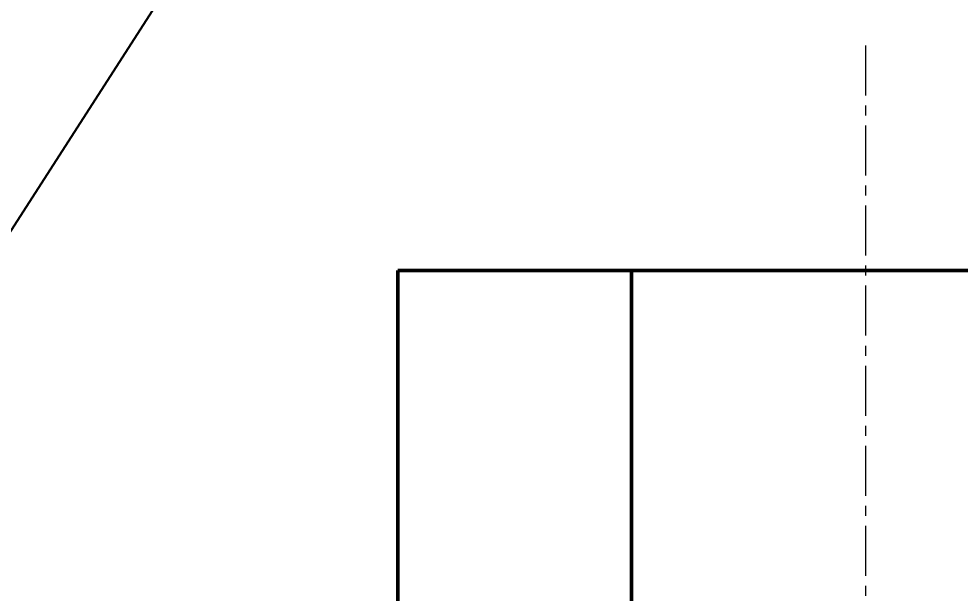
# Model space of a CAD drawing. Header units: millimetres. Extents: x 0 to 1682, y 0 to 1188.
# Drawn here: x 657.39 to 699.2, y 784.68 to 810.18 of the extents above; entities that cross this region are included whole.
import ezdxf

# ---------------------------------------------------------------- set-up
doc = ezdxf.new("R2010")
doc.units = ezdxf.units.MM
doc.header["$LTSCALE"] = 0.7
doc.linetypes.add('CENTER', pattern=[5.08, 3.175, -0.635, 0.635, -0.635])
doc.layers.add('07_ОСИ', color=2, linetype='CENTER', lineweight=18)
doc.layers.add('20_ВИДИМЫЕ', color=7, linetype='Continuous', lineweight=50)
doc.layers.add('09_РАЗМЕРЫ', color=7, linetype='Continuous')
doc.styles.add('ГОСТ', font='isocpeur.ttf')
doc.dimstyles.new('ГОСТ', dxfattribs={"dimscale": 2, "dimtxt": 3.5, "dimasz": 3, "dimexe": 2, "dimexo": 0, "dimgap": 1, "dimtad": 1, "dimdec": 1, "dimtxsty": 'ГОСТ', "dimcen": 2.5, "dimclrd": 7, "dimclre": 7, "dimclrt": 7, "dimazin": 3, "dimtfac": 1, "dimtmove": 0, "dimatfit": 3, "dimarcsym": 0})

msp = doc.modelspace()

# ---------------------------------------------------------------- linework, layer by layer
at = {"layer": '07_ОСИ'}
msp.add_line((695, 809), (695, 692), dxfattribs=at)
at = {"layer": '09_РАЗМЕРЫ'}
msp.add_line((653, 794.5), (690, 852), dxfattribs=at)
at = {"layer": '20_ВИДИМЫЕ'}
for points in [[(674.215, 799), (684.608, 799)], [(674.215, 784), (674.215, 799)], [(684.608, 799), (705.392, 799)], [(684.608, 784), (684.608, 799)]]:
    msp.add_lwpolyline(points, dxfattribs=at)

# ---------------------------------------------------------------- dimensions: what is measured, and where the dimension line sits
at = {"layer": '09_РАЗМЕРЫ'}
for base, p1, p2, text in [((890, 753), (612, 753), (612, 895), '142*'), ((850, 753), (647.5, 753), (647.5, 830), '77')]:
    msp.add_linear_dim(base=base, p1=p1, p2=p2, angle=90, text=text, dimstyle='ГОСТ', override={"dimtxsty": 'ГОСТ'}, dxfattribs=at).render()

doc.saveas('drawing.dxf')
